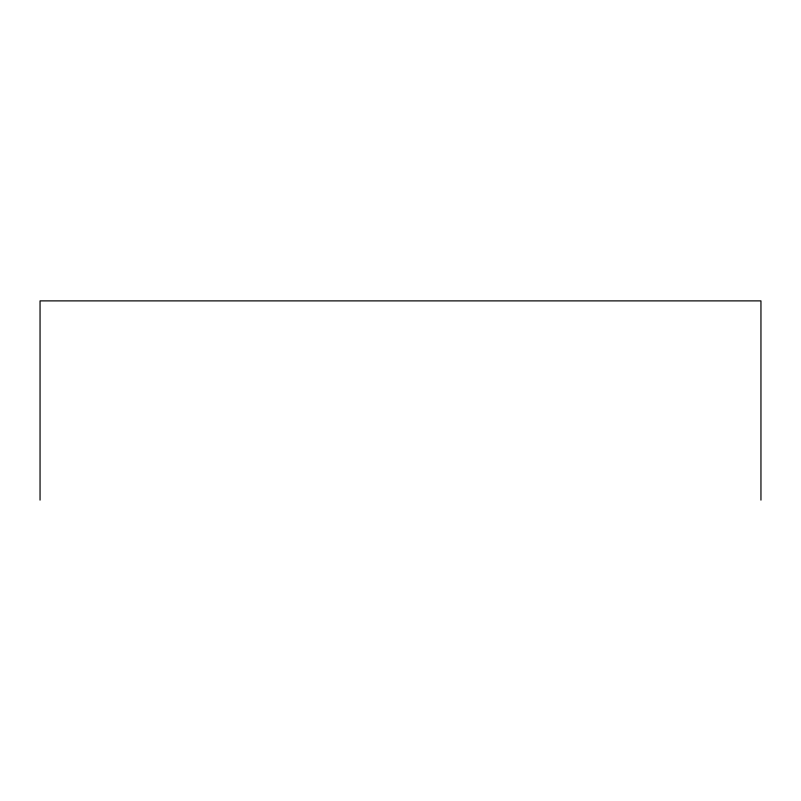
<?xml version="1.0" encoding="UTF-8"?>
<svg xmlns="http://www.w3.org/2000/svg" width="801" height="801" viewBox="0 0 801 801"><rect width="100%" height="100%" fill="white"/><g stroke="black" fill="none" stroke-linecap="round" stroke-linejoin="round"><path stroke-width="1.2" d="M760.95 500.114L760.95 300.886L40.05 300.886L40.05 500.114"/></g></svg>
